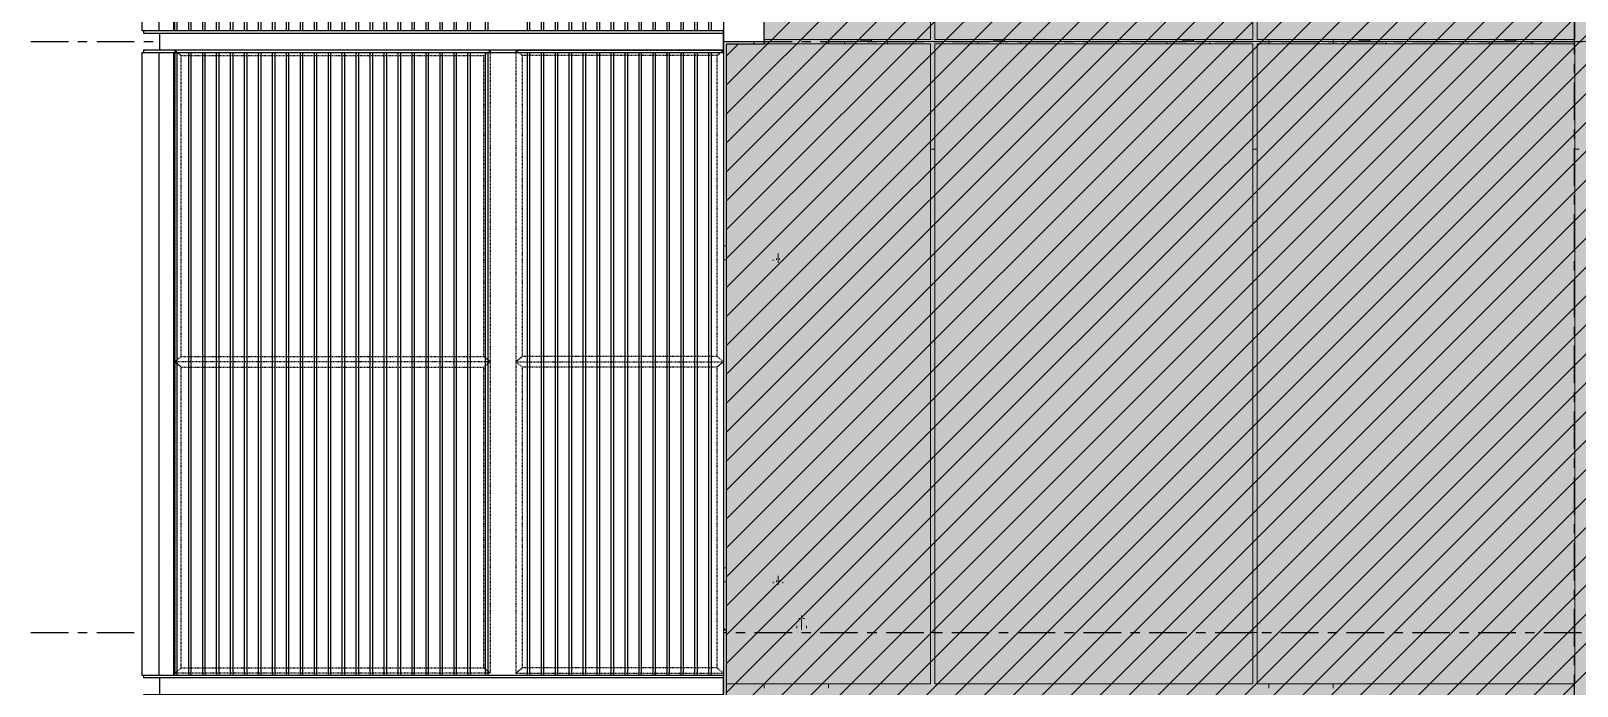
# Model space of a CAD drawing. Header units: millimetres. Extents: x 3774 to 718460, y -768339 to 192544.
# Drawn here: x 485941 to 493139, y -722317 to -719267 of the extents above; entities that cross this region are included whole.
import ezdxf
from ezdxf.enums import TextEntityAlignment as Align

# ---------------------------------------------------------------- set-up
doc = ezdxf.new("R2010")
doc.units = ezdxf.units.MM
doc.set_wipeout_variables(frame=1)
for name, pattern in [('TA_GL_000.70000', [1.925, 0.7, -0.175, 0.175, -0.175, 0.7]), ('TA_HL_001.00000', [6.5, 3.55, -2.95]), ('XKITLINE00', [0]), ('XKITLINE02', [4, 2, -2])]:
    doc.linetypes.add(name, pattern=pattern)
for name, color, linetype in [('000 - 0_SYM_DWG_GRID-BUBBLE_MAIN_COLOR_1', 7, 'Continuous'), ('000 - 0_SYM_DWG_GRIDLINE_MAIN_COLOR_251', 7, 'Continuous'), ('000 - 0_SYM_DWG_LEVEL_TEXT', 7, 'Continuous'), ('000 - CONCRETE_COL_HATCH_', 7, 'Continuous'), ('000 - CONCRETE_WALL_DEF_SUB', 7, 'Continuous'), ('000 - CONCRETE_WALL_WIPEOUT_', 7, 'Continuous'), ('000 - EXISTING_PRECAST_MAIN_COLOR_2', 7, 'Continuous'), ('010 - ASPG_FRAMING_SUB_COLOR_2', 7, 'Continuous'), ('010 - ASPG_FRAMING_SUB_COLOR_3', 7, 'Continuous'), ('010 - ASPG_FRAMING_WIPEOUT_', 7, 'Continuous')]:
    doc.layers.add(name, color=color, linetype=linetype)
doc.layers.add('Bolt', color=7, linetype='Continuous', lineweight=0)
doc.layers.add('Part', color=7, linetype='Continuous', lineweight=0)
doc.styles.add('ARIAL', font='arial.ttf')
doc.styles.add('Arial_1', font='arial.ttf', dxfattribs={"height": 125})
doc.styles.add('TA', font='', dxfattribs={"height": 4.5})
doc.styles.get('TA').set_extended_font_data('Cordia New')

# ---------------------------------------------------------------- blocks, each defined once
blk = doc.blocks.new('*U7977')
at = {"layer": '000 - 0_SYM_DWG_GRIDLINE_MAIN_COLOR_251', "color": 7, "linetype": 'ByBlock', "ltscale": 5}
blk.add_line((34.8, 0), (-343.8, 0), dxfattribs=at)
at = {"color": 7, "style": 'TA', "flags": 1}
blk.add_attdef('LOCATION', (6, -6), '', height=4.5, rotation=270, dxfattribs=at)
at = {"layer": '000 - 0_SYM_DWG_GRID-BUBBLE_MAIN_COLOR_1', "color": 7, "style": 'ARIAL'}
blk.add_attdef('GRID-HEAD', text='', height=4, rotation=90, dxfattribs=at).set_placement((52.8, 0), align=Align.MIDDLE_CENTER)
blk = doc.blocks.new('*U6721')
at = {"color": 7}
blk.add_point((0, 0), dxfattribs=at)
at = {"layer": '000 - 0_SYM_DWG_LEVEL_TEXT', "color": 7, "style": 'Arial_1'}
for tag, p in [('LV_NAME_1', (-195.78, 11.92)), ('LV_NAME_2', (-195.79, 6.83)), ('LV_NAME_3', (-195.8, 1.74))]:
    blk.add_attdef(tag, p, '', height=3, dxfattribs=at)
blk = doc.blocks.new('*U6974')
at = {"layer": '000 - 0_SYM_DWG_GRIDLINE_MAIN_COLOR_251', "color": 7, "linetype": 'ByBlock', "ltscale": 5}
blk.add_line((30, 0), (-194.06, 0), dxfattribs=at)
at = {"layer": '000 - 0_SYM_DWG_GRIDLINE_MAIN_COLOR_251', "color": 7}
blk.add_point((0, 0), dxfattribs=at)
at = {"color": 7, "style": 'TA', "flags": 1}
blk.add_attdef('LOCATION', (6, -6), '', height=4.5, rotation=270, dxfattribs=at)
blk = doc.blocks.new('W-1-PP19-SE-ENT3_20260407-153749PP19_ENT3_ELE2_DIMS_1')
at = {"color": 7, "xscale": 50, "yscale": 50, "zscale": 50}
for p in [(0, 114550), (0, 111800)]:
    blk.add_blockref('*U6721', p, dxfattribs=at)
at = {"layer": '000 - 0_SYM_DWG_GRIDLINE_MAIN_COLOR_251', "color": 7, "linetype": 'TA_GL_000.70000'}
for name, p, xscale, yscale, zscale, rotation in [('*U7977', (0, 102450), 50.00000000000007, 50.00000000000007, 50.00000000000007, 270), ('*U6974', (-5686.1, 114550), 50.00000000000003, 50.00000000000003, 50.00000000000003, 180), ('*U6974', (-5686.1, 111800), 50.00000000000003, 50.00000000000003, 50.00000000000003, 180)]:
    blk.add_blockref(name, p, dxfattribs=dict(at, xscale=xscale, yscale=yscale, zscale=zscale, rotation=rotation))
blk = doc.blocks.new('*A24055287')
at = {"layer": 'Part', "color": 7, "linetype": 'XKITLINE00', "lineweight": 0}
for p, q in [((2690.472485, -60.713163), (2691.672565, -60.713163)), ((2690.472487, -60.79316), (2690.472487, -60.713163)), ((2692.072565, -60.713163), (2696.632565, -60.713163)), ((2697.032565, -60.713163), (2703.672565, -60.713163)), ((2704.072565, -60.713163), (2710.232565, -60.713163)), ((2710.632565, -60.713163), (2715.672565, -60.713163)), ((2716.072565, -60.713163), (2720.632565, -60.713163)), ((2721.032565, -60.713163), (2725.272565, -60.713163)), ((2725.672565, -60.713163), (2726.472549, -60.713163)), ((2726.472547, -60.713163), (2726.472549, -60.713163)), ((2726.472549, -60.713163), (2726.472549, -60.79316)), ((2694.272525, -64.713163), (2694.432525, -64.713163)), ((2706.272525, -64.713163), (2706.432525, -64.713163)), ((2718.272525, -64.713163), (2718.432525, -64.713163))]:
    blk.add_line(p, q, dxfattribs=at)
blk = doc.blocks.new('*A24065288')
at = {"layer": 'Part', "color": 7, "linetype": 'XKITLINE00', "lineweight": 0}
for p, q in [((2694.272525, -82.713163), (2694.432525, -82.713163)), ((2706.272525, -82.713163), (2706.432525, -82.713163)), ((2718.272525, -82.713163), (2718.432525, -82.713163)), ((2690.472487, -84.79316), (2690.472487, -84.63316)), ((2726.472549, -84.79316), (2726.472549, -84.63316)), ((2694.272525, -86.713163), (2694.432525, -86.713163)), ((2706.272525, -86.713163), (2706.432525, -86.713163)), ((2718.272525, -86.713163), (2718.432525, -86.713163))]:
    blk.add_line(p, q, dxfattribs=at)
blk = doc.blocks.new('*A24075289')
at = {"layer": 'Part', "color": 7, "linetype": 'XKITLINE00', "lineweight": 0}
for p, q in [((2709.632565, -60.713163), (2710.232565, -60.713163)), ((2709.632565, -60.793163), (2709.632565, -60.713163)), ((2710.632565, -60.713163), (2711.232565, -60.713163)), ((2711.232565, -60.713163), (2711.232565, -60.793163))]:
    blk.add_line(p, q, dxfattribs=at)
blk = doc.blocks.new('*A24165298')
at = {"layer": 'Part', "color": 7, "linetype": 'XKITLINE00', "lineweight": 0}
for p, q in [((2706.872491, -84.79316), (2706.872491, -84.63316)), ((2709.272491, -84.79316), (2709.272491, -84.63316)), ((2706.872491, -108.79316), (2706.872491, -108.63316)), ((2709.272491, -108.79316), (2709.272491, -108.63316))]:
    blk.add_line(p, q, dxfattribs=at)
blk = doc.blocks.new('*A24185300')
at = {"layer": 'Part', "color": 7, "linetype": 'XKITLINE00', "lineweight": 0}
for p, q in [((2688.07249, -84.79316), (2688.07249, -84.63316)), ((2690.47249, -84.79316), (2690.47249, -84.63316)), ((2688.07249, -108.79316), (2688.07249, -108.63316)), ((2690.47249, -108.79316), (2690.47249, -108.63316))]:
    blk.add_line(p, q, dxfattribs=at)
blk = doc.blocks.new('*A24395321')
at = {"layer": 'Part', "color": 7, "linetype": 'XKITLINE00', "lineweight": 0}
for p, q in [((2666.472526, -124.713163), (2666.472526, -78.313163)), ((2666.472526, -78.313163), (2668.872526, -78.313163)), ((2668.872526, -124.713163), (2668.872526, -78.313163)), ((2666.472526, -124.713163), (2668.872526, -124.713163))]:
    blk.add_line(p, q, dxfattribs=at)
blk = doc.blocks.new('*A25105392')
at = {"layer": 'Part', "color": 7, "linetype": 'XKITLINE00', "lineweight": 0}
for p, q in [((2666.472526, -78.313163), (2666.472526, -33.913163)), ((2666.472526, -33.913163), (2668.872526, -33.913163)), ((2668.872526, -78.313163), (2668.872526, -33.913163)), ((2666.472526, -78.313163), (2668.872526, -78.313163))]:
    blk.add_line(p, q, dxfattribs=at)
blk = doc.blocks.new('*A25115393')
at = {"layer": 'Part', "color": 7, "linetype": 'XKITLINE00', "lineweight": 0}
for p, q in [((2686.072523, -38.233163), (2685.272523, -38.233163)), ((2685.272523, -44.313163), (2685.272523, -38.233163)), ((2686.072523, -44.313163), (2686.072523, -38.233163)), ((2685.272523, -56.313163), (2685.272523, -44.881163)), ((2686.072523, -56.313163), (2686.072523, -44.881163)), ((2685.272523, -68.313163), (2685.272523, -56.881163)), ((2686.072523, -68.313163), (2686.072523, -56.881163)), ((2685.272523, -80.313163), (2685.272523, -68.881163)), ((2686.072523, -80.313163), (2686.072523, -68.881163)), ((2685.272523, -82.393163), (2685.272523, -80.881163)), ((2686.072523, -82.393163), (2686.072523, -80.881163)), ((2685.272523, -82.393163), (2686.072523, -82.393163))]:
    blk.add_line(p, q, dxfattribs=at)
blk = doc.blocks.new('*A25125394')
at = {"layer": 'Part', "color": 7, "linetype": 'XKITLINE00', "lineweight": 0}
for p, q in [((2671.672523, -38.233163), (2670.872523, -38.233163)), ((2670.872523, -44.313163), (2670.872523, -38.233163)), ((2671.672523, -44.313163), (2671.672523, -38.233163)), ((2670.872523, -56.313163), (2670.872523, -44.881163)), ((2671.672523, -56.313163), (2671.672523, -44.881163)), ((2670.872523, -68.313163), (2670.872523, -56.881163)), ((2671.672523, -68.313163), (2671.672523, -56.881163)), ((2670.872523, -80.313163), (2670.872523, -68.881163)), ((2671.672523, -80.313163), (2671.672523, -68.881163)), ((2670.872523, -82.393163), (2670.872523, -80.881163)), ((2671.672523, -82.393163), (2671.672523, -80.881163)), ((2670.872523, -82.393163), (2671.672523, -82.393163))]:
    blk.add_line(p, q, dxfattribs=at)
blk = doc.blocks.new('*A25135395')
at = {"layer": 'Part', "color": 7, "linetype": 'XKITLINE00', "lineweight": 0}
for p, q in [((2685.648523, -81.681163), (2685.648523, -80.881163)), ((2685.648523, -80.881163), (2685.696523, -80.881163)), ((2685.648523, -81.121163), (2685.696523, -81.121163)), ((2685.696523, -81.681163), (2685.696523, -80.881163)), ((2685.648523, -81.681163), (2685.696523, -81.681163))]:
    blk.add_line(p, q, dxfattribs=at)
blk = doc.blocks.new('*A25145396')
at = {"layer": 'Part', "color": 7, "linetype": 'XKITLINE00', "lineweight": 0}
for p, q in [((2685.272523, -80.833163), (2685.272523, -80.881163)), ((2685.272523, -80.881163), (2686.072523, -80.881163)), ((2686.072523, -80.881163), (2686.072523, -80.833163))]:
    blk.add_line(p, q, dxfattribs=at)
blk = doc.blocks.new('*A25155397')
at = {"layer": 'Part', "color": 7, "linetype": 'XKITLINE00', "lineweight": 0}
for p, q in [((2685.608523, -82.433163), (2685.168523, -82.433163)), ((2685.168523, -82.433163), (2685.168523, -82.473163)), ((2685.608523, -82.393163), (2685.608523, -82.433163)), ((2685.648523, -82.473163), (2685.648523, -82.393163))]:
    blk.add_line(p, q, dxfattribs=at)
blk = doc.blocks.new('*A25165398')
at = {"layer": 'Part', "color": 7, "linetype": 'XKITLINE00', "lineweight": 0}
for p, q in [((2684.632523, -82.713163), (2684.792523, -82.553163)), ((2684.792523, -82.553163), (2686.552523, -82.553163)), ((2686.552523, -82.553163), (2686.672525, -82.673165))]:
    blk.add_line(p, q, dxfattribs=at)
blk = doc.blocks.new('*A25175399')
at = {"layer": 'Part', "color": 7, "linetype": 'XKITLINE00', "lineweight": 0}
for p, q in [((2686.552523, -82.473163), (2684.792523, -82.473163)), ((2684.792523, -82.473163), (2684.792523, -82.553163)), ((2686.552523, -82.553163), (2684.792523, -82.553163)), ((2686.552523, -82.473163), (2686.552523, -82.553163))]:
    blk.add_line(p, q, dxfattribs=at)
blk = doc.blocks.new('*A25195401')
at = {"layer": 'Part', "color": 7, "linetype": 'XKITLINE00', "lineweight": 0}
for p, q in [((2671.248523, -81.681163), (2671.248523, -80.881163)), ((2671.248523, -80.881163), (2671.296523, -80.881163)), ((2671.248523, -81.121163), (2671.296523, -81.121163)), ((2671.296523, -81.681163), (2671.296523, -80.881163)), ((2671.248523, -81.681163), (2671.296523, -81.681163))]:
    blk.add_line(p, q, dxfattribs=at)
blk = doc.blocks.new('*A25205402')
at = {"layer": 'Part', "color": 7, "linetype": 'XKITLINE00', "lineweight": 0}
for p, q in [((2670.872523, -80.833163), (2670.872523, -80.881163)), ((2670.872523, -80.881163), (2671.672523, -80.881163)), ((2671.672523, -80.881163), (2671.672523, -80.833163))]:
    blk.add_line(p, q, dxfattribs=at)
blk = doc.blocks.new('*A25215403')
at = {"layer": 'Part', "color": 7, "linetype": 'XKITLINE00', "lineweight": 0}
for p, q in [((2671.208523, -82.433163), (2670.768523, -82.433163)), ((2670.768523, -82.433163), (2670.768523, -82.473163)), ((2671.208523, -82.393163), (2671.208523, -82.433163)), ((2671.248523, -82.473163), (2671.248523, -82.393163))]:
    blk.add_line(p, q, dxfattribs=at)
blk = doc.blocks.new('*A25225404')
at = {"layer": 'Part', "color": 7, "linetype": 'XKITLINE00', "lineweight": 0}
for p, q in [((2670.232523, -82.713163), (2670.392523, -82.553163)), ((2670.392523, -82.553163), (2672.152523, -82.553163)), ((2672.152523, -82.553163), (2672.312523, -82.713163))]:
    blk.add_line(p, q, dxfattribs=at)
blk = doc.blocks.new('*A25235405')
at = {"layer": 'Part', "color": 7, "linetype": 'XKITLINE00', "lineweight": 0}
for p, q in [((2672.152523, -82.473163), (2670.392523, -82.473163)), ((2670.392523, -82.473163), (2670.392523, -82.553163)), ((2672.152523, -82.553163), (2670.392523, -82.553163)), ((2672.152523, -82.473163), (2672.152523, -82.553163))]:
    blk.add_line(p, q, dxfattribs=at)
blk = doc.blocks.new('*A25245406')
at = {"layer": 'Part', "color": 7, "linetype": 'XKITLINE00', "lineweight": 0}
for p, q in [((2669.032526, -68.313163), (2686.672525, -68.313163)), ((2669.032526, -68.833163), (2669.032526, -68.313163)), ((2686.672525, -68.833163), (2669.032526, -68.833163))]:
    blk.add_line(p, q, dxfattribs=at)
blk = doc.blocks.new('*A25295411')
at = {"layer": 'Part', "color": 7, "linetype": 'XKITLINE00', "lineweight": 0}
for p, q in [((2685.648523, -69.681163), (2685.648523, -68.881163)), ((2685.648523, -68.881163), (2685.696523, -68.881163)), ((2685.696523, -69.681163), (2685.696523, -68.881163)), ((2685.648523, -69.121163), (2685.696523, -69.121163)), ((2685.648523, -69.681163), (2685.696523, -69.681163))]:
    blk.add_line(p, q, dxfattribs=at)
blk = doc.blocks.new('*A25305412')
at = {"layer": 'Part', "color": 7, "linetype": 'XKITLINE00', "lineweight": 0}
for p, q in [((2685.272523, -68.833163), (2685.272523, -68.881163)), ((2685.272523, -68.881163), (2686.072523, -68.881163)), ((2686.072523, -68.881163), (2686.072523, -68.833163))]:
    blk.add_line(p, q, dxfattribs=at)
blk = doc.blocks.new('*A25335415')
at = {"layer": 'Part', "color": 7, "linetype": 'XKITLINE00', "lineweight": 0}
for p, q in [((2671.248523, -69.681163), (2671.248523, -68.881163)), ((2671.248523, -68.881163), (2671.296523, -68.881163)), ((2671.296523, -69.681163), (2671.296523, -68.881163)), ((2671.248523, -69.121163), (2671.296523, -69.121163)), ((2671.248523, -69.681163), (2671.296523, -69.681163))]:
    blk.add_line(p, q, dxfattribs=at)
blk = doc.blocks.new('*A25345416')
at = {"layer": 'Part', "color": 7, "linetype": 'XKITLINE00', "lineweight": 0}
for p, q in [((2670.872523, -68.833163), (2670.872523, -68.881163)), ((2670.872523, -68.881163), (2671.672523, -68.881163)), ((2671.672523, -68.881163), (2671.672523, -68.833163))]:
    blk.add_line(p, q, dxfattribs=at)
blk = doc.blocks.new('*A25405422')
at = {"layer": 'Bolt'}
for points in [[(2685.377, -80.833), (2685.377, -80.785), (2685.489, -80.785), (2685.489, -80.833)], [(2685.377, -80.881), (2685.377, -80.833), (2685.489, -80.833), (2685.489, -80.881)], [(2685.857, -80.833), (2685.857, -80.785), (2685.969, -80.785), (2685.969, -80.833)], [(2685.857, -80.881), (2685.857, -80.833), (2685.969, -80.833), (2685.969, -80.881)]]:
    blk.add_hatch(color=7, dxfattribs=at).paths.add_polyline_path(points, flags=17)
at = {"layer": 'Bolt', "color": 7, "linetype": 'XKITLINE00', "lineweight": 0}
for p, q in [((2685.433, -80.945), (2685.433, -80.601)), ((2685.913, -80.945), (2685.913, -80.601)), ((2685.377, -80.833), (2685.377, -80.785)), ((2685.377, -80.881), (2685.377, -80.833)), ((2685.489, -80.833), (2685.489, -80.785)), ((2685.489, -80.881), (2685.489, -80.833)), ((2685.857, -80.833), (2685.857, -80.785)), ((2685.857, -80.881), (2685.857, -80.833)), ((2685.969, -80.833), (2685.969, -80.785)), ((2685.969, -80.881), (2685.969, -80.833))]:
    blk.add_line(p, q, dxfattribs=at)
blk = doc.blocks.new('*A25415423')
at = {"layer": 'Bolt'}
for points in [[(2685.089, -82.473), (2685.089, -82.553), (2684.977, -82.553), (2684.977, -82.473)], [(2686.369, -82.473), (2686.369, -82.553), (2686.257, -82.553), (2686.257, -82.473)]]:
    blk.add_hatch(color=7, dxfattribs=at).paths.add_polyline_path(points, flags=17)
at = {"layer": 'Bolt', "color": 7, "linetype": 'XKITLINE00', "lineweight": 0}
for p, q in [((2685.033, -82.617), (2685.033, -82.273)), ((2686.313, -82.617), (2686.313, -82.273)), ((2684.977, -82.553), (2684.977, -82.473)), ((2685.089, -82.553), (2685.089, -82.473)), ((2686.257, -82.553), (2686.257, -82.473)), ((2686.369, -82.553), (2686.369, -82.473))]:
    blk.add_line(p, q, dxfattribs=at)
blk = doc.blocks.new('*A25425424')
at = {"layer": 'Bolt', "color": 7, "linetype": 'XKITLINE02', "lineweight": 0}
for p, q in [((2685.759883, -82.193163), (2685.416523, -82.193163)), ((2685.648523, -82.137163), (2685.608523, -82.137163)), ((2685.648523, -82.249163), (2685.608523, -82.249163)), ((2685.696523, -82.137163), (2685.648523, -82.137163)), ((2685.696523, -82.249163), (2685.648523, -82.249163))]:
    blk.add_line(p, q, dxfattribs=at)
blk = doc.blocks.new('*A25435425')
at = {"layer": 'Bolt'}
for points in [[(2670.977, -80.833), (2670.977, -80.785), (2671.089, -80.785), (2671.089, -80.833)], [(2670.977, -80.881), (2670.977, -80.833), (2671.089, -80.833), (2671.089, -80.881)], [(2671.457, -80.833), (2671.457, -80.785), (2671.569, -80.785), (2671.569, -80.833)], [(2671.457, -80.881), (2671.457, -80.833), (2671.569, -80.833), (2671.569, -80.881)]]:
    blk.add_hatch(color=7, dxfattribs=at).paths.add_polyline_path(points, flags=17)
at = {"layer": 'Bolt', "color": 7, "linetype": 'XKITLINE00', "lineweight": 0}
for p, q in [((2671.033, -80.945), (2671.033, -80.601)), ((2671.513, -80.945), (2671.513, -80.601)), ((2670.977, -80.833), (2670.977, -80.785)), ((2670.977, -80.881), (2670.977, -80.833)), ((2671.089, -80.833), (2671.089, -80.785)), ((2671.089, -80.881), (2671.089, -80.833)), ((2671.457, -80.833), (2671.457, -80.785)), ((2671.457, -80.881), (2671.457, -80.833)), ((2671.569, -80.833), (2671.569, -80.785)), ((2671.569, -80.881), (2671.569, -80.833))]:
    blk.add_line(p, q, dxfattribs=at)
blk = doc.blocks.new('*A25445426')
at = {"layer": 'Bolt', "color": 7, "linetype": 'XKITLINE02', "lineweight": 0}
for p, q in [((2666.992525, -80.944523), (2666.992525, -80.601163)), ((2666.816525, -80.881163), (2666.816525, -80.833163)), ((2666.936525, -80.833163), (2666.936525, -80.785163)), ((2667.048525, -80.833163), (2667.048525, -80.785163)), ((2667.168525, -80.881163), (2667.168525, -80.833163))]:
    blk.add_line(p, q, dxfattribs=at)
blk = doc.blocks.new('*A25455427')
at = {"layer": 'Bolt', "color": 7, "linetype": 'XKITLINE02', "lineweight": 0}
for p, q in [((2667.872526, -82.616523), (2667.872526, -82.273163)), ((2667.696526, -82.553163), (2667.696526, -82.473163)), ((2668.048526, -82.553163), (2668.048526, -82.473163))]:
    blk.add_line(p, q, dxfattribs=at)
blk = doc.blocks.new('*A25465428')
at = {"layer": 'Bolt'}
for points in [[(2670.689, -82.473), (2670.689, -82.553), (2670.577, -82.553), (2670.577, -82.473)], [(2671.969, -82.473), (2671.969, -82.553), (2671.857, -82.553), (2671.857, -82.473)]]:
    blk.add_hatch(color=7, dxfattribs=at).paths.add_polyline_path(points, flags=17)
at = {"layer": 'Bolt', "color": 7, "linetype": 'XKITLINE00', "lineweight": 0}
for p, q in [((2670.633, -82.617), (2670.633, -82.273)), ((2671.913, -82.617), (2671.913, -82.273)), ((2670.577, -82.553), (2670.577, -82.473)), ((2670.689, -82.553), (2670.689, -82.473)), ((2671.857, -82.553), (2671.857, -82.473)), ((2671.969, -82.553), (2671.969, -82.473))]:
    blk.add_line(p, q, dxfattribs=at)
blk = doc.blocks.new('*A25475429')
at = {"layer": 'Bolt', "color": 7, "linetype": 'XKITLINE02', "lineweight": 0}
for p, q in [((2671.359883, -82.193163), (2671.016523, -82.193163)), ((2671.248523, -82.137163), (2671.208523, -82.137163)), ((2671.248523, -82.249163), (2671.208523, -82.249163)), ((2671.296523, -82.137163), (2671.248523, -82.137163)), ((2671.296523, -82.249163), (2671.248523, -82.249163))]:
    blk.add_line(p, q, dxfattribs=at)
blk = doc.blocks.new('*A25505432')
at = {"layer": 'Bolt', "color": 7, "linetype": 'XKITLINE02', "lineweight": 0}
for p, q in [((2688.416523, -68.881163), (2688.416523, -68.833163)), ((2688.416523, -68.881163), (2688.416523, -68.833163)), ((2688.536523, -68.833163), (2688.536523, -68.785163)), ((2688.536523, -68.833163), (2688.536523, -68.785163)), ((2688.592523, -68.944523), (2688.592523, -68.601163)), ((2688.592523, -68.944523), (2688.592523, -68.601163)), ((2688.648523, -68.833163), (2688.648523, -68.785163)), ((2688.648523, -68.833163), (2688.648523, -68.785163)), ((2688.768523, -68.881163), (2688.768523, -68.833163)), ((2688.768523, -68.881163), (2688.768523, -68.833163))]:
    blk.add_line(p, q, dxfattribs=at)
blk = doc.blocks.new('*A25515433')
at = {"layer": 'Bolt'}
for points in [[(2685.377, -68.833), (2685.377, -68.785), (2685.489, -68.785), (2685.489, -68.833)], [(2685.377, -68.881), (2685.377, -68.833), (2685.489, -68.833), (2685.489, -68.881)], [(2685.857, -68.833), (2685.857, -68.785), (2685.969, -68.785), (2685.969, -68.833)], [(2685.857, -68.881), (2685.857, -68.833), (2685.969, -68.833), (2685.969, -68.881)]]:
    blk.add_hatch(color=7, dxfattribs=at).paths.add_polyline_path(points, flags=17)
at = {"layer": 'Bolt', "color": 7, "linetype": 'XKITLINE00', "lineweight": 0}
for p, q in [((2685.377, -68.833), (2685.377, -68.785)), ((2685.377, -68.881), (2685.377, -68.833)), ((2685.433, -68.945), (2685.433, -68.601)), ((2685.489, -68.833), (2685.489, -68.785)), ((2685.489, -68.881), (2685.489, -68.833)), ((2685.857, -68.833), (2685.857, -68.785)), ((2685.857, -68.881), (2685.857, -68.833)), ((2685.913, -68.945), (2685.913, -68.601)), ((2685.969, -68.833), (2685.969, -68.785)), ((2685.969, -68.881), (2685.969, -68.833))]:
    blk.add_line(p, q, dxfattribs=at)
blk = doc.blocks.new('*A25535435')
at = {"layer": 'Bolt', "color": 7, "linetype": 'XKITLINE02', "lineweight": 0}
for p, q in [((2666.816525, -68.881163), (2666.816525, -68.833163)), ((2666.936525, -68.833163), (2666.936525, -68.785163)), ((2666.992525, -68.944523), (2666.992525, -68.601163)), ((2667.048525, -68.833163), (2667.048525, -68.785163)), ((2667.168525, -68.881163), (2667.168525, -68.833163))]:
    blk.add_line(p, q, dxfattribs=at)
blk = doc.blocks.new('*A25555437')
at = {"layer": 'Bolt'}
for points in [[(2670.977, -68.833), (2670.977, -68.785), (2671.089, -68.785), (2671.089, -68.833)], [(2670.977, -68.881), (2670.977, -68.833), (2671.089, -68.833), (2671.089, -68.881)], [(2671.457, -68.833), (2671.457, -68.785), (2671.569, -68.785), (2671.569, -68.833)], [(2671.457, -68.881), (2671.457, -68.833), (2671.569, -68.833), (2671.569, -68.881)]]:
    blk.add_hatch(color=7, dxfattribs=at).paths.add_polyline_path(points, flags=17)
at = {"layer": 'Bolt', "color": 7, "linetype": 'XKITLINE00', "lineweight": 0}
for p, q in [((2670.977, -68.833), (2670.977, -68.785)), ((2670.977, -68.881), (2670.977, -68.833)), ((2671.033, -68.945), (2671.033, -68.601)), ((2671.089, -68.833), (2671.089, -68.785)), ((2671.089, -68.881), (2671.089, -68.833)), ((2671.457, -68.833), (2671.457, -68.785)), ((2671.457, -68.881), (2671.457, -68.833)), ((2671.513, -68.945), (2671.513, -68.601)), ((2671.569, -68.833), (2671.569, -68.785)), ((2671.569, -68.881), (2671.569, -68.833))]:
    blk.add_line(p, q, dxfattribs=at)
blk = doc.blocks.new('*A25665448')
at = {"layer": 'Part', "color": 7, "linetype": 'XKITLINE00', "lineweight": 0}
for p, q in [((2706.872524, -60.79316), (2706.872524, -60.63316)), ((2709.272524, -60.79316), (2709.272524, -60.63316))]:
    blk.add_line(p, q, dxfattribs=at)
blk = doc.blocks.new('*A25675449')
at = {"layer": 'Part', "color": 7, "linetype": 'XKITLINE00', "lineweight": 0}
for p, q in [((2688.072524, -60.79316), (2688.072524, -60.63316)), ((2690.472524, -60.79316), (2690.472524, -60.63316))]:
    blk.add_line(p, q, dxfattribs=at)
blk = doc.blocks.new('*A25685450')
at = {"layer": 'Part', "color": 7, "linetype": 'XKITLINE00', "lineweight": 0}
for p, q in [((2703.672565, -60.713163), (2703.672565, -60.63316)), ((2703.672565, -60.713163), (2704.072565, -60.713163)), ((2703.712565, -60.653163), (2703.712565, -60.63316)), ((2704.072565, -60.653163), (2703.712565, -60.653163)), ((2704.072565, -60.713163), (2704.072565, -60.653163))]:
    blk.add_line(p, q, dxfattribs=at)
blk = doc.blocks.new('*A25695451')
at = {"layer": 'Part', "color": 7, "linetype": 'XKITLINE00', "lineweight": 0}
for p, q in [((2696.632565, -60.713163), (2696.632565, -60.63316)), ((2696.632565, -60.713163), (2697.032565, -60.713163)), ((2696.672565, -60.653163), (2696.672565, -60.63316)), ((2697.032565, -60.653163), (2696.672565, -60.653163)), ((2697.032565, -60.713163), (2697.032565, -60.653163))]:
    blk.add_line(p, q, dxfattribs=at)
blk = doc.blocks.new('*A25705452')
at = {"layer": 'Part', "color": 7, "linetype": 'XKITLINE00', "lineweight": 0}
for p, q in [((2696.032565, -60.713163), (2696.632565, -60.713163)), ((2696.032565, -60.793163), (2696.032565, -60.713163)), ((2697.032565, -60.713163), (2697.632565, -60.713163)), ((2697.632565, -60.713163), (2697.632565, -60.793163))]:
    blk.add_line(p, q, dxfattribs=at)
blk = doc.blocks.new('*A25715453')
at = {"layer": 'Part', "color": 7, "linetype": 'XKITLINE00', "lineweight": 0}
for p, q in [((2703.072565, -60.713163), (2703.672565, -60.713163)), ((2703.072565, -60.793163), (2703.072565, -60.713163)), ((2704.072565, -60.713163), (2704.672565, -60.713163)), ((2704.672565, -60.713163), (2704.672565, -60.793163))]:
    blk.add_line(p, q, dxfattribs=at)
blk = doc.blocks.new('*A25725454')
at = {"layer": 'Part', "color": 7, "linetype": 'XKITLINE00', "lineweight": 0}
for p, q in [((2691.072565, -60.713163), (2691.672565, -60.713163)), ((2691.072565, -60.793163), (2691.072565, -60.713163)), ((2692.072565, -60.713163), (2692.672565, -60.713163)), ((2692.672565, -60.713163), (2692.672565, -60.793163))]:
    blk.add_line(p, q, dxfattribs=at)
blk = doc.blocks.new('*A25735455')
at = {"layer": 'Part', "color": 7, "linetype": 'XKITLINE00', "lineweight": 0}
for p, q in [((2691.672565, -60.713163), (2691.672565, -60.63316)), ((2691.672565, -60.713163), (2692.072565, -60.713163)), ((2691.712565, -60.653163), (2691.712565, -60.63316)), ((2692.072565, -60.653163), (2691.712565, -60.653163)), ((2692.072565, -60.713163), (2692.072565, -60.653163))]:
    blk.add_line(p, q, dxfattribs=at)
blk = doc.blocks.new('*A25745456')
at = {"layer": 'Part', "color": 7, "linetype": 'XKITLINE00', "lineweight": 0}
for p, q in [((2668.872526, -82.713163), (2686.672525, -82.713163)), ((2668.872528, -86.713163), (2668.872528, -82.713163)), ((2668.872526, -86.713163), (2686.672525, -86.713163))]:
    blk.add_line(p, q, dxfattribs=at)
blk = doc.blocks.new('*A25755457')
at = {"layer": 'Part', "color": 7, "linetype": 'XKITLINE00', "lineweight": 0}
for p, q in [((2669.032526, -80.313163), (2686.672525, -80.313163)), ((2669.032526, -80.833163), (2669.032526, -80.313163)), ((2686.672525, -80.833163), (2669.032526, -80.833163))]:
    blk.add_line(p, q, dxfattribs=at)
blk = doc.blocks.new('*A25835465')
at = {"layer": 'Bolt', "color": 7, "linetype": 'XKITLINE02', "lineweight": 0}
for p, q in [((2689.472526, -82.616523), (2689.472526, -82.273163)), ((2689.472526, -82.616523), (2689.472526, -82.273163)), ((2689.296526, -82.553163), (2689.296526, -82.473163)), ((2689.296526, -82.553163), (2689.296526, -82.473163)), ((2689.648526, -82.553163), (2689.648526, -82.473163)), ((2689.648526, -82.553163), (2689.648526, -82.473163))]:
    blk.add_line(p, q, dxfattribs=at)
blk = doc.blocks.new('*A25845466')
at = {"layer": 'Bolt', "color": 7, "linetype": 'XKITLINE00', "lineweight": 0}
for p, q in [((2689.360526, -82.193163), (2689.435118, -82.193163)), ((2689.472526, -82.081163), (2689.472526, -82.155755)), ((2689.472526, -82.305163), (2689.472526, -82.230571)), ((2689.584526, -82.193163), (2689.509934, -82.193163))]:
    blk.add_line(p, q, dxfattribs=at)
blk = doc.blocks.new('*A25855467')
at = {"layer": 'Bolt', "color": 7, "linetype": 'XKITLINE02', "lineweight": 0}
for p, q in [((2688.416525, -68.881163), (2688.416525, -68.833163)), ((2688.416525, -68.881163), (2688.416525, -68.833163)), ((2688.536525, -68.833163), (2688.536525, -68.785163)), ((2688.536525, -68.833163), (2688.536525, -68.785163)), ((2688.592525, -68.944523), (2688.592525, -68.601163)), ((2688.592525, -68.944523), (2688.592525, -68.601163)), ((2688.648525, -68.833163), (2688.648525, -68.785163)), ((2688.648525, -68.833163), (2688.648525, -68.785163)), ((2688.768525, -68.881163), (2688.768525, -68.833163)), ((2688.768525, -68.881163), (2688.768525, -68.833163))]:
    blk.add_line(p, q, dxfattribs=at)
blk = doc.blocks.new('*A25865468')
at = {"layer": 'Bolt', "color": 7, "linetype": 'XKITLINE02', "lineweight": 0}
for p, q in [((2688.592525, -80.944523), (2688.592525, -80.601163)), ((2688.592525, -80.944523), (2688.592525, -80.601163)), ((2688.416525, -80.881163), (2688.416525, -80.833163)), ((2688.416525, -80.881163), (2688.416525, -80.833163)), ((2688.536525, -80.833163), (2688.536525, -80.785163)), ((2688.536525, -80.833163), (2688.536525, -80.785163)), ((2688.648525, -80.833163), (2688.648525, -80.785163)), ((2688.648525, -80.833163), (2688.648525, -80.785163)), ((2688.768525, -80.881163), (2688.768525, -80.833163)), ((2688.768525, -80.881163), (2688.768525, -80.833163))]:
    blk.add_line(p, q, dxfattribs=at)
blk = doc.blocks.new('*A25915473')
at = {"layer": 'Bolt', "color": 7, "linetype": 'XKITLINE02', "lineweight": 0}
for p, q in [((2689.472526, -82.616523), (2689.472526, -82.273163)), ((2689.472526, -82.616523), (2689.472526, -82.273163)), ((2689.296526, -82.553163), (2689.296526, -82.473163)), ((2689.296526, -82.553163), (2689.296526, -82.473163)), ((2689.648526, -82.553163), (2689.648526, -82.473163)), ((2689.648526, -82.553163), (2689.648526, -82.473163))]:
    blk.add_line(p, q, dxfattribs=at)
blk = doc.blocks.new('*A25925474')
at = {"layer": 'Bolt', "color": 7, "linetype": 'XKITLINE00', "lineweight": 0}
for p, q in [((2689.360526, -82.193163), (2689.435118, -82.193163)), ((2689.472526, -82.081163), (2689.472526, -82.155755)), ((2689.472526, -82.305163), (2689.472526, -82.230571)), ((2689.584526, -82.193163), (2689.509934, -82.193163))]:
    blk.add_line(p, q, dxfattribs=at)
blk = doc.blocks.new('*A25985480')
at = {"layer": 'Bolt', "color": 7, "linetype": 'XKITLINE02', "lineweight": 0}
for p, q in [((2688.592523, -80.944523), (2688.592523, -80.601163)), ((2688.592523, -80.944523), (2688.592523, -80.601163)), ((2688.416523, -80.881163), (2688.416523, -80.833163)), ((2688.416523, -80.881163), (2688.416523, -80.833163)), ((2688.536523, -80.833163), (2688.536523, -80.785163)), ((2688.536523, -80.833163), (2688.536523, -80.785163)), ((2688.648523, -80.833163), (2688.648523, -80.785163)), ((2688.648523, -80.833163), (2688.648523, -80.785163)), ((2688.768523, -80.881163), (2688.768523, -80.833163)), ((2688.768523, -80.881163), (2688.768523, -80.833163))]:
    blk.add_line(p, q, dxfattribs=at)
blk = doc.blocks.new('*A26195501')
at = {"layer": 'Part', "color": 7, "linetype": 'XKITLINE00', "lineweight": 0}
for p, q in [((2710.232565, -60.713163), (2710.232565, -60.63316)), ((2710.232565, -60.713163), (2710.632565, -60.713163)), ((2710.272565, -60.653163), (2710.272565, -60.63316)), ((2710.632565, -60.653163), (2710.272565, -60.653163)), ((2710.632565, -60.713163), (2710.632565, -60.653163))]:
    blk.add_line(p, q, dxfattribs=at)
blk = doc.blocks.new('*A26205502')
at = {"layer": 'Part', "color": 7, "linetype": 'XKITLINE00', "lineweight": 0}
for p, q in [((2715.672565, -60.713163), (2715.672565, -60.63316)), ((2715.672565, -60.713163), (2716.072565, -60.713163)), ((2715.712565, -60.653163), (2715.712565, -60.63316)), ((2716.072565, -60.653163), (2715.712565, -60.653163)), ((2716.072565, -60.713163), (2716.072565, -60.653163))]:
    blk.add_line(p, q, dxfattribs=at)
blk = doc.blocks.new('*A26215503')
at = {"layer": 'Part', "color": 7, "linetype": 'XKITLINE00', "lineweight": 0}
for p, q in [((2715.072565, -60.713163), (2715.672565, -60.713163)), ((2715.072565, -60.793163), (2715.072565, -60.713163)), ((2716.072565, -60.713163), (2716.672565, -60.713163)), ((2716.672565, -60.713163), (2716.672565, -60.793163))]:
    blk.add_line(p, q, dxfattribs=at)
blk = doc.blocks.new('A$Cdfe5f517')
at = {"layer": '000 - EXISTING_PRECAST_MAIN_COLOR_2', "color": 7, "linetype": 'XKITLINE00', "lineweight": 0}
for p, q in [((-5275, 15840), (-5275, 12000)), ((-4500, 15840), (-4500, 12000)), ((-4480, 15840), (-4480, 12000)), ((-3000, 15840), (-3000, 12000)), ((-2980, 15840), (-2980, 12000)), ((-1500, 15840), (-1500, 12000)), ((-4500, 11980), (-5450, 11980)), ((-5450, 11980), (-5450, 9000)), ((-4500, 12000), (-5275, 12000)), ((-4500, 11980), (-4500, 9000)), ((-3000, 12000), (-4480, 12000)), ((-3000, 11980), (-4480, 11980)), ((-4480, 11980), (-4480, 9000)), ((-3000, 11980), (-3000, 9000)), ((-1500, 12000), (-2980, 12000)), ((-1500, 11980), (-2980, 11980)), ((-2980, 11980), (-2980, 9000)), ((-1500, 11980), (-1500, 9000)), ((-4500, 9000), (-5450, 9000)), ((-3000, 9000), (-4480, 9000)), ((-1500, 9000), (-2980, 9000))]:
    blk.add_line(p, q, dxfattribs=at)
blk = doc.blocks.new('W-1-PP19-SE-ENT3_20260407-153318_PP19_ENT3_SE_ELE2')
at = {"color": 7}
blk.add_blockref('A$Cdfe5f517', (1502, 102560.000375), dxfattribs=at)
at = {"color": 7, "lineweight": 0, "xscale": 125, "yscale": 125, "zscale": 125}
for name in ['*A25105392', '*A25125394', '*A25115393', '*A25675449', '*A24055287', '*A25725454', '*A25735455', '*A25705452', '*A25695451', '*A25715453', '*A25685450', '*A25665448', '*A24075289', '*A26195501', '*A26215503', '*A26205502', '*A25245406', '*A25535435', '*A25345416', '*A25555437', '*A25335415', '*A25305412', '*A25515433', '*A25295411', '*A25505432', '*A25855467', '*A24395321', '*A25755457', '*A25445426', '*A25205402', '*A25435425', '*A25195401', '*A25145396', '*A25405422', '*A25135395', '*A25985480', '*A25865468', '*A25475429', '*A25425424', '*A25845466', '*A25925474', '*A25455427', '*A25745456', '*A25225404', '*A25235405', '*A25465428', '*A25215403', '*A25165398', '*A25175399', '*A25415423', '*A25155397', '*A25835465', '*A25915473', '*A24065288', '*A24185300', '*A24165298']:
    blk.add_blockref(name, (-339782.065625, 122139.145375), dxfattribs=at)
blk = doc.blocks.new('*U6722')
at = {"color": 7}
blk.add_wipeout([(0, 0), (141, 0), (141, 9000), (0, 9000)], dxfattribs=at)
blk.add_lwpolyline([(0, 0), (141, 0), (141, 9000), (0, 9000)], close=True, dxfattribs=at)
blk = doc.blocks.new('A$C77672e82')
at = {"color": 7}
blk.add_wipeout([(-9701.5, 950), (-9701.5, 1700), (-9866.7, 1700), (-9866.7, 950), (-9911.2, 950), (-9911.2, 3930), (-7211.2, 3930), (-7211.2, 12930), (-7036.2, 12930), (-7036.2, 16790), (-1761.2, 16790), (-1761.2, 950)], dxfattribs=at).dxf.layer = '000 - CONCRETE_WALL_WIPEOUT_'
at = {"layer": '000 - CONCRETE_COL_HATCH_', "transparency": 33554585}
h = blk.add_hatch(dxfattribs=at)
h.set_pattern_fill('ANSI31', scale=30)
h.paths.add_polyline_path([(-9701.5, 950), (-9701.5, 1700), (-9866.7, 1700), (-9866.7, 950), (-9911.2, 950), (-9911.2, 3930), (-7211.2, 3930), (-7211.2, 12930), (-7036.2, 12930), (-7036.2, 16790), (-1761.2, 16790), (-1761.2, 950)])
h = blk.add_hatch(dxfattribs=at)
h.set_pattern_fill('AR-CONC', scale=2.5)
h.paths.add_polyline_path([(-9701.5, 950), (-9701.5, 1700), (-9866.7, 1700), (-9866.7, 950), (-9911.2, 950), (-9911.2, 3930), (-7211.2, 3930), (-7211.2, 12930), (-7036.2, 12930), (-7036.2, 16790), (-1761.2, 16790), (-1761.2, 950)])
at = {"layer": '000 - CONCRETE_WALL_DEF_SUB', "color": 7}
blk.add_lwpolyline([(-9701.5, 950), (-9701.5, 1700), (-9866.7, 1700), (-9866.7, 950), (-9911.2, 950), (-9911.2, 3930), (-7211.2, 3930), (-7211.2, 12930), (-7036.2, 12930), (-7036.2, 16790), (-1761.2, 16790), (-1761.2, 950)], close=True, dxfattribs=at)
blk = doc.blocks.new('*U6725')
at = {"color": 7}
blk.add_wipeout([(0, 0), (2561, 0), (2561, 12350), (0, 12350)], dxfattribs=at)
blk.add_lwpolyline([(0, 0), (2561, 0), (2561, 12350), (0, 12350)], close=True, dxfattribs=at)
blk = doc.blocks.new('*U6728')
at = {"color": 7}
blk.add_wipeout([(0, -40), (2625, -40), (2625, 40), (0, 40)], dxfattribs=at).dxf.layer = '010 - ASPG_FRAMING_WIPEOUT_'
at = {"layer": '010 - ASPG_FRAMING_SUB_COLOR_3', "color": 7}
blk.add_lwpolyline([(0, -40), (2625, -40), (2625, 40), (0, 40)], close=True, dxfattribs=at)
at = {"color": 7}
for points in [[(0, 40), (2700, 40), (2700, 50), (0, 50)], [(0, -50), (2700, -50), (2700, -40), (0, -40)]]:
    blk.add_wipeout(points, dxfattribs=at).dxf.layer = '010 - ASPG_FRAMING_WIPEOUT_'
at = {"layer": '010 - ASPG_FRAMING_SUB_COLOR_2', "color": 7}
for points in [[(0, 40), (2700, 40), (2700, 50), (0, 50)], [(0, -50), (2700, -50), (2700, -40), (0, -40)]]:
    blk.add_lwpolyline(points, close=True, dxfattribs=at)
blk = doc.blocks.new('*U6732')
at = {"color": 7}
blk.add_wipeout([(0, 0), (10.2, 0), (10.2, 2900), (0, 2900)], dxfattribs=at)
blk.add_lwpolyline([(0, 0), (10.2, 0), (10.2, 2900), (0, 2900)], close=True, dxfattribs=at)
blk = doc.blocks.new('*U6731')
at = {"color": 7}
blk.add_wipeout([(0, -40), (2625, -40), (2625, 40), (0, 40)], dxfattribs=at).dxf.layer = '010 - ASPG_FRAMING_WIPEOUT_'
at = {"layer": '010 - ASPG_FRAMING_SUB_COLOR_3', "color": 7}
blk.add_lwpolyline([(0, -40), (2625, -40), (2625, 40), (0, 40)], close=True, dxfattribs=at)
at = {"color": 7}
for points in [[(0, 40), (2700, 40), (2700, 50), (0, 50)], [(0, -50), (2700, -50), (2700, -40), (0, -40)]]:
    blk.add_wipeout(points, dxfattribs=at).dxf.layer = '010 - ASPG_FRAMING_WIPEOUT_'
at = {"layer": '010 - ASPG_FRAMING_SUB_COLOR_2', "color": 7}
for points in [[(0, 40), (2700, 40), (2700, 50), (0, 50)], [(0, -50), (2700, -50), (2700, -40), (0, -40)]]:
    blk.add_lwpolyline(points, close=True, dxfattribs=at)
blk = doc.blocks.new('*U8496')
at = {"color": 7}
blk.add_wipeout([(0, 0), (10.2, 0), (10.2, 3800), (0, 3800)], dxfattribs=at)
blk.add_lwpolyline([(0, 0), (10.2, 0), (10.2, 3800), (0, 3800)], close=True, dxfattribs=at)
blk = doc.blocks.new('*U6737')
at = {"color": 7}
blk.add_wipeout([(0, 0), (67.9, 0), (67.9, 2900), (0, 2900)], dxfattribs=at)
blk.add_lwpolyline([(0, 0), (67.9, 0), (67.9, 2900), (0, 2900)], close=True, dxfattribs=at)
blk = doc.blocks.new('*U6738')
at = {"color": 7}
blk.add_wipeout([(0, 0), (76.9, 0), (76.9, 2900), (0, 2900)], dxfattribs=at)
blk.add_lwpolyline([(0, 0), (76.9, 0), (76.9, 2900), (0, 2900)], close=True, dxfattribs=at)
blk = doc.blocks.new('*U6739')
at = {"color": 7}
blk.add_wipeout([(0, 0), (67.9, 0), (67.9, 3800), (0, 3800)], dxfattribs=at)
blk.add_lwpolyline([(0, 0), (67.9, 0), (67.9, 3800), (0, 3800)], close=True, dxfattribs=at)
blk = doc.blocks.new('*U6740')
at = {"color": 7}
blk.add_wipeout([(0, 0), (76.9, 0), (76.9, 3800), (0, 3800)], dxfattribs=at)
blk.add_lwpolyline([(0, 0), (76.9, 0), (76.9, 3800), (0, 3800)], close=True, dxfattribs=at)
blk = doc.blocks.new('*U8172')
at = {"layer": '010 - ASPG_FRAMING_SUB_COLOR_3', "color": 7, "linetype": 'ByBlock'}
for points in [[(0, 0), (0, 1468.4), (25, 1438.4), (25, 30), (0, 0)], [(1450, 1468.4), (0, 1468.4), (25, 1438.4), (1425, 1438.4)], [(1450, 0), (1450, 1468.4), (1425, 1438.4), (1425, 30), (1450, 0)], [(25, 30), (1425, 30), (1450, 0), (0, 0), (25, 30)]]:
    blk.add_lwpolyline(points, close=True, dxfattribs=at)
blk = doc.blocks.new('*U8173')
at = {"layer": '010 - ASPG_FRAMING_SUB_COLOR_3', "color": 7, "linetype": 'ByBlock'}
for points in [[(0, 0), (0, 966), (25, 936), (25, 30), (0, 0)], [(1450, 966), (0, 966), (25, 936), (1425, 936)], [(1450, 0), (1450, 966), (1425, 936), (1425, 30), (1450, 0)], [(25, 30), (1425, 30), (1450, 0), (0, 0), (25, 30)]]:
    blk.add_lwpolyline(points, close=True, dxfattribs=at)

msp = doc.modelspace()

# ---------------------------------------------------------------- block references
at = {"color": 7, "xscale": -1}
msp.add_blockref('*U6722', (489306.476, -728316.64), dxfattribs=at)

# ---------------------------------------------------------------- next in the draw order: block references
at = {"color": 7}
msp.add_blockref('A$C77672e82', (496390.701, -732256.64), dxfattribs=at)

# ---------------------------------------------------------------- next in the draw order: block references
for name in ['W-1-PP19-SE-ENT3_20260407-153749PP19_ENT3_ELE2_DIMS_1', 'W-1-PP19-SE-ENT3_20260407-153318_PP19_ENT3_SE_ELE2']:
    msp.add_blockref(name, (493127.476, -833866.64), dxfattribs=at)

# ---------------------------------------------------------------- next in the draw order: block references
at = {"color": 7, "xscale": -1}
msp.add_blockref('*U6725', (489165.476, -728316.64), dxfattribs=at)

# ---------------------------------------------------------------- next in the draw order: block references
for name, p in [('*U8496', (486621.247, -719266.64)), ('*U8496', (486686.247, -719266.64)), ('*U8496', (486751.247, -719266.64)), ('*U8496', (486816.247, -719266.64)), ('*U8496', (486881.247, -719266.64)), ('*U8496', (486946.247, -719266.64)), ('*U8496', (487011.247, -719266.64)), ('*U8496', (487076.247, -719266.64)), ('*U8496', (487141.247, -719266.64)), ('*U8496', (487206.247, -719266.64)), ('*U8496', (487271.247, -719266.64)), ('*U8496', (487336.247, -719266.64)), ('*U8496', (487401.247, -719266.64)), ('*U8496', (487466.247, -719266.64)), ('*U8496', (487531.247, -719266.64)), ('*U8496', (487596.247, -719266.64)), ('*U8496', (487661.247, -719266.64)), ('*U8496', (487726.247, -719266.64)), ('*U8496', (487791.247, -719266.64)), ('*U8496', (487856.247, -719266.64)), ('*U8496', (487921.247, -719266.64)), ('*U8496', (487986.247, -719266.64)), ('*U8496', (488068.017, -719266.64)), ('*U8496', (488263.017, -719266.64)), ('*U8496', (488328.017, -719266.64)), ('*U8496', (488393.017, -719266.64)), ('*U8496', (488458.017, -719266.64)), ('*U8496', (488523.017, -719266.64)), ('*U8496', (488588.017, -719266.64)), ('*U8496', (488653.017, -719266.64)), ('*U8496', (488718.017, -719266.64)), ('*U8496', (488783.017, -719266.64)), ('*U8496', (488848.017, -719266.64)), ('*U8496', (488913.017, -719266.64)), ('*U8496', (488978.017, -719266.64)), ('*U8496', (489043.017, -719266.64)), ('*U8496', (489108.017, -719266.64)), ('*U6732', (486621.247, -722266.64)), ('*U6732', (486686.247, -722266.64)), ('*U6732', (486751.247, -722266.64)), ('*U6732', (486816.247, -722266.64)), ('*U6732', (486881.247, -722266.64)), ('*U6732', (486946.247, -722266.64)), ('*U6732', (487011.247, -722266.64)), ('*U6732', (487076.247, -722266.64)), ('*U6732', (487141.247, -722266.64)), ('*U6732', (487206.247, -722266.64)), ('*U6732', (487271.247, -722266.64)), ('*U6732', (487336.247, -722266.64)), ('*U6732', (487401.247, -722266.64)), ('*U6732', (487466.247, -722266.64)), ('*U6732', (487531.247, -722266.64)), ('*U6732', (487596.247, -722266.64)), ('*U6732', (487661.247, -722266.64)), ('*U6732', (487726.247, -722266.64)), ('*U6732', (487791.247, -722266.64)), ('*U6732', (487856.247, -722266.64)), ('*U6732', (487921.247, -722266.64)), ('*U6732', (487986.247, -722266.64)), ('*U6732', (488068.017, -722266.64)), ('*U6732', (488263.017, -722266.64)), ('*U6732', (488328.017, -722266.64)), ('*U6732', (488393.017, -722266.64)), ('*U6732', (488458.017, -722266.64)), ('*U6732', (488523.017, -722266.64)), ('*U6732', (488588.017, -722266.64)), ('*U6732', (488653.017, -722266.64)), ('*U6732', (488718.017, -722266.64)), ('*U6732', (488783.017, -722266.64)), ('*U6732', (488848.017, -722266.64)), ('*U6732', (488913.017, -722266.64)), ('*U6732', (488978.017, -722266.64)), ('*U6732', (489043.017, -722266.64)), ('*U6732', (489108.017, -722266.64))]:
    msp.add_blockref(name, p, dxfattribs=at)

# ---------------------------------------------------------------- next in the draw order: block references
for name, p in [('*U6739', (486604.476, -719266.64)), ('*U6737', (486604.476, -722266.64))]:
    msp.add_blockref(name, p, dxfattribs=at)

# ---------------------------------------------------------------- next in the draw order: block references
for name, p in [('*U6740', (486536.576, -719266.64)), ('*U6738', (486536.576, -722266.64))]:
    msp.add_blockref(name, p, dxfattribs=at)

# ---------------------------------------------------------------- next in the draw order: block references
at = {"color": 7, "rotation": 180}
for name, p in [('*U6731', (489165.476, -719316.64)), ('*U6728', (489165.476, -722316.64))]:
    msp.add_blockref(name, p, dxfattribs=at)

# ---------------------------------------------------------------- next in the draw order: block references
at = {"color": 7, "linetype": 'TA_HL_001.00000', "rotation": 90}
for p in [(488079.476, -720806.64), (488079.476, -722256.64)]:
    msp.add_blockref('*U8172', p, dxfattribs=at)
at = {"color": 7, "linetype": 'TA_HL_001.00000', "xscale": -1, "rotation": 270}
for p in [(488199.476, -720806.64), (488199.476, -722256.64)]:
    msp.add_blockref('*U8173', p, dxfattribs=at)

doc.saveas('drawing.dxf')
